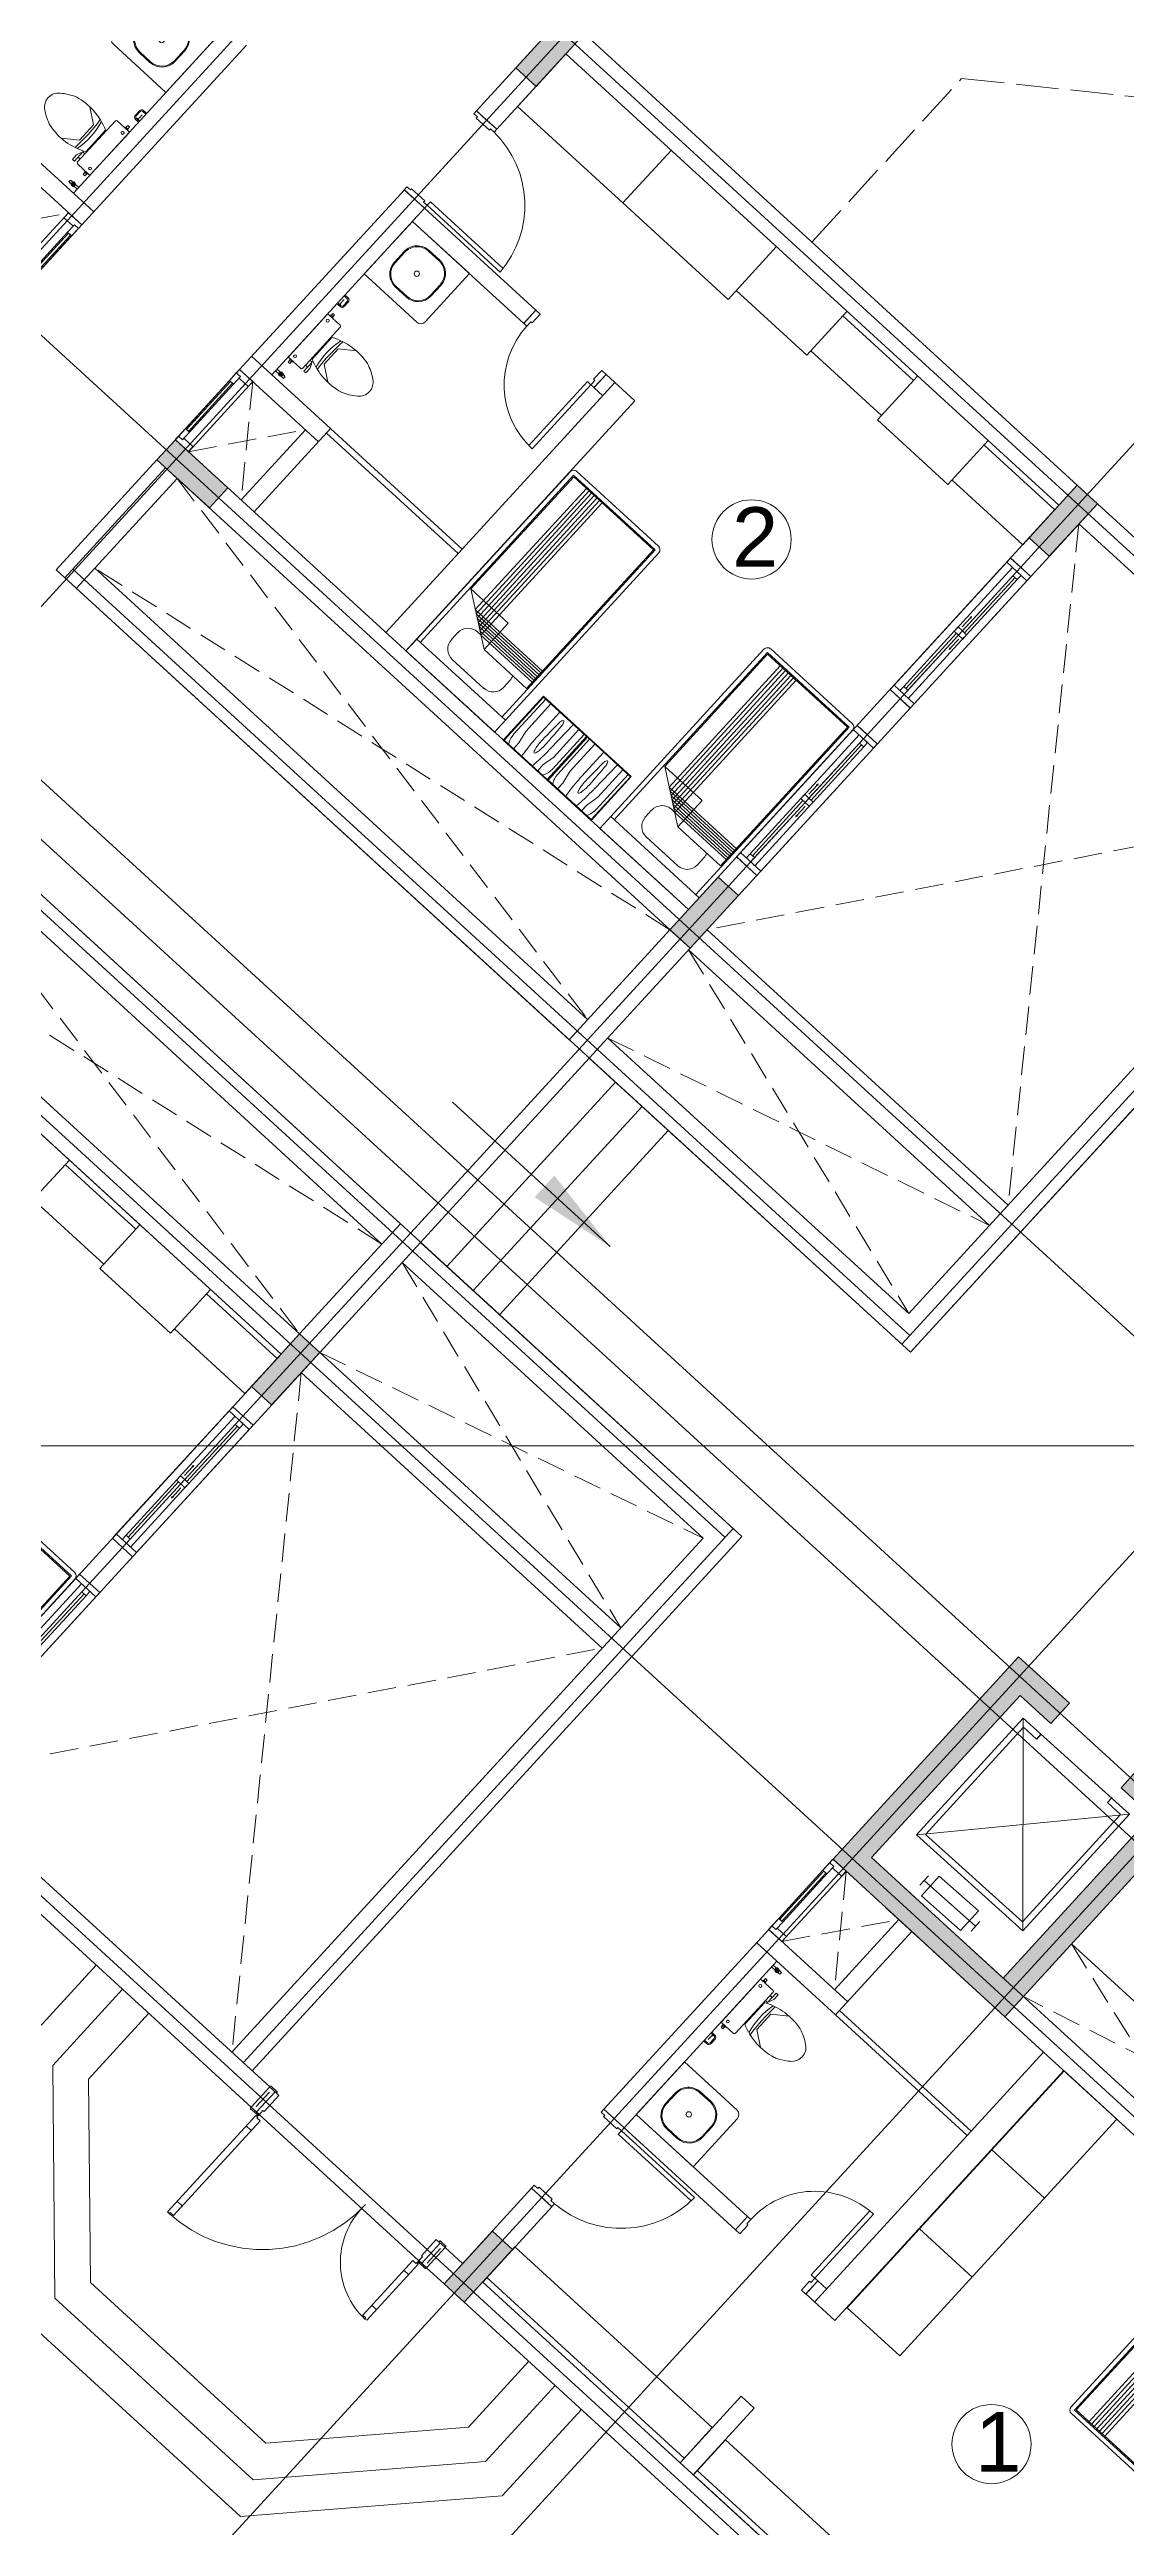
# Model space of a CAD drawing. Header units: metres. Extents: x 750 to 3116, y -341 to 1465.
# Drawn here: x 1599.03 to 1608.08, y -18.22 to 2.61 of the extents above; entities that cross this region are included whole.
import ezdxf
from ezdxf.enums import TextEntityAlignment as Align

# ---------------------------------------------------------------- set-up
doc = ezdxf.new("R2010")
doc.units = ezdxf.units.M
doc.linetypes.add('ACAD_ISO02W100', pattern=[15, 12, -3])
doc.linetypes.add('HIDDEN', pattern=[0.375, 0.25, -0.125])
for name, color, linetype, lineweight in [('A-Door', 254, 'Continuous', 5), ('Bathroom Door', 252, 'Continuous', 5), ('Bathroom fur', 252, 'Continuous', 5), ('Centre Line', 7, 'Continuous', 13), ('Column', 50, 'Continuous', 20), ('Cutout', 153, 'Continuous', 5), ('Door', 253, 'Continuous', 5), ('Furniture', 44, 'Continuous', 5), ('grid', 252, 'Continuous', 5), ('GUIDE LINE', 7, 'Continuous', 5), ('Hatch', 251, 'Continuous', 5), ('Hidden line', 251, 'Continuous', 5), ('Inverted beam', 252, 'Continuous', 5), ('Levels', 252, 'Continuous', 5), ('Railing', 190, 'Continuous', 5), ('Wall ext', 20, 'Continuous', 18), ('WINDOW', 33, 'Continuous', 5)]:
    doc.layers.add(name, color=color, linetype=linetype, lineweight=lineweight)
doc.layers.add('Text', color=7, linetype='Continuous')
doc.styles.get("Standard").update_dxf_attribs({"font": 'arial.ttf'})
doc.styles.add('TEXT-DET', font='simplex.shx', dxfattribs={"width": 0.7})
doc.dimstyles.new('ISO-25', dxfattribs={"dimtxt": 2, "dimasz": 2, "dimexe": 1.25, "dimexo": 0.625, "dimgap": 1.5, "dimtad": 1, "dimtxsty": 'Standard', "dimblk": 'DOT', "dimcen": 1.5, "dimadec": 0, "dimazin": 0, "dimtfac": 1, "dimtmove": 0, "dimatfit": 3, "dimfxl": 0, "dimarcsym": 0})

# ---------------------------------------------------------------- blocks, each defined once
blk = doc.blocks.new('Door 900')
at = {"layer": 'A-Door'}
for points in [[(29934124, 12198491), (29934164, 12198491), (29934164, 12198476), (29934239, 12198476), (29934314, 12198476), (29934314, 12198491), (29934354, 12198491), (29934354, 12198524), (29934239, 12198524), (29934124, 12198524)], [(29934164, 12197672), (29934314, 12197672), (29934314, 12197658), (29934354, 12197658), (29934354, 12197624), (29934239, 12197624), (29934124, 12197624), (29934124, 12197658), (29934164, 12197658)]]:
    blk.add_lwpolyline(points, close=True, dxfattribs=at)
blk.add_lwpolyline([(29935187, 12197658), (29934354, 12197658), (29934354, 12197698), (29935185, 12197698)], dxfattribs=at)
blk.add_arc((29934327, 12197631), 860, 1.7769, 88.2024, dxfattribs=at)
blk = doc.blocks.new('Water Closet')
at = {"layer": 'Bathroom fur', "linetype": 'Continuous', "lineweight": -3}
for p, q in [((1886.331, 447.871), (1886.35, 447.871)), ((1886.331, 447.851), (1886.35, 447.851)), ((1886.364, 447.861), (1886.346, 447.861)), ((1886.364, 447.861), (1886.349, 447.87)), ((1886.364, 447.861), (1886.349, 447.853)), ((1886.364, 447.861), (1886.355, 447.877)), ((1886.364, 447.861), (1886.355, 447.846)), ((1886.364, 447.861), (1886.364, 447.879)), ((1886.364, 447.861), (1886.364, 447.879)), ((1886.364, 447.861), (1886.364, 447.879)), ((1886.364, 447.861), (1886.364, 447.879)), ((1886.364, 447.861), (1886.364, 447.879)), ((1886.364, 447.861), (1886.364, 447.879)), ((1886.364, 447.861), (1886.364, 447.879)), ((1886.364, 447.861), (1886.364, 447.879)), ((1886.364, 447.861), (1886.364, 447.879)), ((1886.364, 447.861), (1886.364, 447.879)), ((1886.364, 447.861), (1886.364, 447.879)), ((1886.364, 447.861), (1886.364, 447.879)), ((1886.364, 447.861), (1886.373, 447.877)), ((1886.364, 447.861), (1886.379, 447.87)), ((1886.364, 447.861), (1886.381, 447.861)), ((1886.364, 447.861), (1886.379, 447.853)), ((1886.364, 447.861), (1886.373, 447.846)), ((1886.364, 447.861), (1886.364, 447.844)), ((1886.378, 447.871), (1886.416, 447.871)), ((1886.378, 447.851), (1886.416, 447.851)), ((1886.416, 447.851), (1886.416, 447.871))]:
    blk.add_line(p, q, dxfattribs=at)
at = {"layer": 'Bathroom fur', "linetype": 'ByBlock'}
for p, q in [((1886.152, 447.554), (1886.027, 447.644)), ((1886.217, 447.662), (1886.217, 447.713)), ((1886.239, 447.713), (1886.217, 447.713)), ((1886.217, 447.662), (1886.232, 447.625)), ((1886.232, 447.625), (1886.239, 447.625)), ((1886.239, 447.608), (1886.239, 447.713)), ((1886.239, 447.666), (1886.264, 447.666)), ((1886.264, 447.23), (1886.264, 447.703)), ((1886.407, 447.713), (1886.274, 447.713)), ((1886.39, 447.724), (1886.365, 447.724)), ((1886.365, 447.724), (1886.365, 447.715)), ((1886.39, 447.715), (1886.365, 447.715)), ((1886.387, 447.744), (1886.368, 447.744)), ((1886.368, 447.744), (1886.368, 447.724)), ((1886.387, 447.744), (1886.387, 447.724)), ((1886.39, 447.724), (1886.39, 447.715)), ((1886.416, 447.23), (1886.416, 447.703)), ((1886.152, 447.379), (1886.152, 447.554)), ((1886.239, 447.608), (1886.264, 447.608)), ((1886.256, 447.343), (1886.256, 447.59)), ((1886.152, 447.379), (1886.027, 447.288)), ((1886.407, 447.22), (1886.274, 447.22)), ((1886.365, 447.208), (1886.365, 447.218)), ((1886.39, 447.218), (1886.365, 447.218)), ((1886.39, 447.208), (1886.365, 447.208)), ((1886.368, 447.189), (1886.368, 447.208)), ((1886.387, 447.189), (1886.387, 447.208)), ((1886.39, 447.208), (1886.39, 447.218)), ((1886.387, 447.189), (1886.368, 447.189))]:
    blk.add_line(p, q, dxfattribs=at)
at = {"layer": 'Bathroom fur'}
for p, q in [((1886.356, 447.031), (1886.356, 447.081)), ((1886.366, 447.031), (1886.366, 447.081)), ((1886.416, 447.106), (1886.381, 447.106)), ((1886.416, 447.096), (1886.381, 447.096)), ((1886.416, 447.016), (1886.381, 447.016)), ((1886.416, 447.006), (1886.381, 447.006))]:
    blk.add_line(p, q, dxfattribs=at)
at = {"layer": 'Bathroom fur', "linetype": 'Continuous', "lineweight": -3}
blk.add_circle((1886.364, 447.861), 0.0175, dxfattribs=at)
at = {"layer": 'Bathroom fur', "linetype": 'ByBlock'}
for centre in [(1886.378, 447.669), (1886.378, 447.264)]:
    blk.add_circle(centre, 0.0123, dxfattribs=at)
at = {"layer": 'Bathroom fur', "linetype": 'Continuous', "lineweight": -3}
blk.add_arc((1886.331, 447.861), 0.01, 90.002, 270, dxfattribs=at)
at = {"layer": 'Bathroom fur', "linetype": 'ByBlock'}
for centre, radius, start, end in [((1886.035, 447.208), 0.446, 109.2942, 127.2549), ((1886.017, 447.095), 0.55, 64.2321, 103.6755), ((1884.672, 447.479), 1.501, 353.4552, 5.5271), ((1885.552, 447.472), 0.65, 345.9276, 13.0204), ((1886.274, 447.703), 0.00987, 90, 180), ((1886.407, 447.703), 0.00987, 0, 90), ((1885.835, 447.467), 0.119, 126.3794, 233.6206), ((1886.041, 447.728), 0.451, 232.2382, 250.1051), ((1886.017, 447.838), 0.55, 256.3245, 295.7679), ((1886.274, 447.23), 0.00987, 180, 270), ((1886.407, 447.23), 0.00987, 270, 0)]:
    blk.add_arc(centre, radius, start, end, dxfattribs=at)
at = {"layer": 'Bathroom fur'}
for centre, radius, start, end in [((1886.381, 447.081), 0.025, 90, 180), ((1886.381, 447.031), 0.025, 180, 270), ((1886.381, 447.081), 0.015, 90, 180), ((1886.381, 447.031), 0.015, 180, 270)]:
    blk.add_arc(centre, radius, start, end, dxfattribs=at)
at = {"layer": 'Bathroom fur', "style": 'TEXT-DET', "width": 0.6}
blk.add_text('1', height=0.06, dxfattribs=at).set_placement((1886.394, 447.07), align=Align.MIDDLE)
blk = doc.blocks.new('Bed')
at = {"layer": 'Furniture', "linetype": 'Continuous'}
for p, q in [((1878.327, 465.952), (1879.337, 465.952)), ((1878.327, 465.817), (1878.327, 465.952)), ((1879.337, 465.952), (1879.337, 465.817)), ((1879.337, 465.817), (1878.327, 465.817)), ((1878.327, 463.909), (1878.327, 465.817)), ((1878.367, 463.909), (1878.367, 465.817)), ((1878.642, 465.742), (1879.002, 465.742)), ((1879.297, 465.817), (1879.297, 463.909)), ((1879.337, 465.817), (1879.337, 463.909)), ((1878.525, 465.544), (1878.525, 465.624)), ((1879.12, 465.624), (1879.12, 465.544)), ((1878.377, 465.499), (1878.862, 465.499)), ((1878.377, 463.919), (1878.377, 465.499)), ((1878.962, 465.429), (1878.377, 465.429)), ((1878.992, 465.407), (1878.377, 465.407)), ((1879.022, 465.386), (1878.377, 465.386)), ((1879.052, 465.365), (1878.377, 465.365)), ((1879.082, 465.344), (1878.377, 465.344)), ((1879.112, 465.323), (1878.377, 465.323)), ((1878.862, 465.499), (1879.287, 465.199)), ((1878.862, 465.199), (1878.862, 465.499)), ((1878.962, 463.919), (1878.962, 465.429)), ((1879.002, 465.427), (1878.965, 465.427)), ((1878.992, 463.919), (1878.992, 465.407)), ((1879.022, 463.919), (1879.022, 465.386)), ((1879.052, 463.919), (1879.052, 465.365)), ((1879.082, 463.919), (1879.082, 465.344)), ((1879.112, 463.919), (1879.112, 465.323)), ((1879.142, 465.302), (1878.377, 465.302)), ((1879.287, 465.199), (1878.862, 465.199)), ((1879.142, 463.919), (1879.142, 465.302)), ((1879.287, 465.199), (1879.287, 463.919)), ((1879.297, 463.909), (1878.367, 463.909)), ((1879.297, 463.869), (1878.367, 463.869)), ((1879.287, 463.919), (1878.377, 463.919))]:
    blk.add_line(p, q, dxfattribs=at)
for centre, radius, start, end in [((1878.642, 465.624), 0.117, 90, 180), ((1879.002, 465.624), 0.117, 360, 90), ((1878.642, 465.544), 0.117, 180.0006, 202.5189), ((1879.002, 465.544), 0.117, 270, 0), ((1878.367, 463.909), 0.04, 180, 270), ((1879.297, 463.909), 0.04, 270, 0)]:
    blk.add_arc(centre, radius, start, end, dxfattribs=at)
blk = doc.blocks.new('Nightstand')
at = {"layer": 'Furniture'}
for p, q in [((1879.838, 464.54), (1879.838, 464.04)), ((1880.338, 464.54), (1879.838, 464.54)), ((1879.843, 464.535), (1879.843, 464.045)), ((1880.333, 464.535), (1879.843, 464.535)), ((1879.951, 464.469), (1879.951, 464.535)), ((1880.226, 464.469), (1880.226, 464.535)), ((1880.333, 464.045), (1880.333, 464.535)), ((1880.338, 464.04), (1880.338, 464.54)), ((1879.869, 464.442), (1879.871, 464.467)), ((1879.869, 464.045), (1879.869, 464.442)), ((1879.929, 464.358), (1879.951, 464.469)), ((1879.929, 464.045), (1879.929, 464.358)), ((1879.997, 464.32), (1879.991, 464.045)), ((1880.074, 464.444), (1880.068, 464.44)), ((1880.08, 464.44), (1880.074, 464.444)), ((1880.147, 464.32), (1880.147, 464.045)), ((1880.248, 464.358), (1880.226, 464.469)), ((1880.248, 464.045), (1880.248, 464.358)), ((1880.308, 464.442), (1880.305, 464.467)), ((1880.308, 464.045), (1880.308, 464.442)), ((1880.068, 464.081), (1880.074, 464.077)), ((1880.074, 464.077), (1880.08, 464.081)), ((1879.838, 464.04), (1880.338, 464.04)), ((1879.843, 464.045), (1880.333, 464.045))]:
    blk.add_line(p, q, dxfattribs=at)
for centre, radius, start, end in [((1880.021, 464.452), 0.15, 146.5657, 174.2856), ((1880.825, 464.399), 0.823, 170.5074, 174.0179), ((1879.315, 464.399), 0.828, 5.9821, 9.4446), ((1880.156, 464.452), 0.15, 5.7144, 33.4343), ((1881.576, 464.32), 1.578, 174.0179, 180), ((1880.715, 464.32), 0.664, 175.5997, 180), ((1880.715, 464.32), 0.664, 180, 184.4003), ((1880.395, 464.345), 0.343, 169.4757, 175.5997), ((1880.197, 464.382), 0.142, 155.8434, 169.4757), ((1879.951, 464.382), 0.142, 10.5243, 24.1566), ((1879.753, 464.345), 0.343, 4.4003, 10.5243), ((1879.433, 464.32), 0.664, 0, 4.4003), ((1879.433, 464.32), 0.664, 355.5997, 0), ((1878.564, 464.32), 1.583, 0, 5.9821), ((1886.298, 464.381), 6.246, 181.0259, 182.4606), ((1880.197, 464.139), 0.142, 190.5243, 204.1566), ((1879.951, 464.139), 0.142, 335.8434, 349.4757), ((1873.85, 464.381), 6.246, 357.5394, 358.9741)]:
    blk.add_arc(centre, radius, start, end, dxfattribs=at)
blk = doc.blocks.new('Door1')
at = {"layer": 'Bathroom Door'}
for p, q in [((1900.586, 444.886), (1899.856, 444.886)), ((1900.586, 444.846), (1899.857, 444.846))]:
    blk.add_line(p, q, dxfattribs=at)
for points in [[(1900.736, 444.921), (1900.586, 444.921), (1900.586, 444.886), (1900.636, 444.886), (1900.636, 444.871), (1900.736, 444.871), (1900.736, 444.921)], [(1900.586, 444.886), (1900.586, 444.846)], [(1900.736, 444.121), (1900.586, 444.121), (1900.586, 444.156), (1900.636, 444.156), (1900.636, 444.171), (1900.736, 444.171), (1900.736, 444.121)]]:
    blk.add_lwpolyline(points, dxfattribs=at)
blk.add_arc((1900.586, 444.886), 0.73, 180, 270, dxfattribs=at)
blk = doc.blocks.new('Wash bashin')
at = {"layer": 'Bathroom fur', "ltscale": 0.35}
for p, q in [((1884.067, 437.333), (1884.067, 437.883)), ((1884.117, 437.933), (1884.717, 437.933)), ((1884.717, 437.333), (1884.717, 437.933)), ((1884.067, 437.333), (1884.717, 437.333))]:
    blk.add_line(p, q, dxfattribs=at)
at = {"layer": 'Bathroom fur'}
for p, q in [((1884.327, 437.838), (1884.447, 437.838)), ((1884.327, 437.83), (1884.447, 437.83)), ((1884.177, 437.568), (1884.177, 437.688)), ((1884.185, 437.568), (1884.185, 437.688)), ((1884.589, 437.688), (1884.589, 437.568)), ((1884.597, 437.688), (1884.597, 437.568)), ((1884.447, 437.426), (1884.327, 437.426)), ((1884.447, 437.418), (1884.327, 437.418))]:
    blk.add_line(p, q, dxfattribs=at)
blk.add_circle((1884.392, 437.633), 0.0225, dxfattribs=at)
at = {"layer": 'Bathroom fur', "ltscale": 0.35}
blk.add_arc((1884.117, 437.883), 0.05, 90, 180, dxfattribs=at)
at = {"layer": 'Bathroom fur'}
for centre, radius, start, end in [((1884.327, 437.688), 0.15, 90, 180), ((1884.327, 437.688), 0.142, 90, 180), ((1884.447, 437.688), 0.15, 0, 90), ((1884.447, 437.688), 0.142, 0, 90), ((1884.327, 437.568), 0.15, 180, 270), ((1884.327, 437.568), 0.142, 180, 270), ((1884.447, 437.568), 0.15, 270, 0), ((1884.447, 437.568), 0.142, 270, 0)]:
    blk.add_arc(centre, radius, start, end, dxfattribs=at)
blk = doc.blocks.new('_Dot')
at = {"color": 0, "linetype": 'ByBlock', "lineweight": -2}
blk.add_line((-0.5, 0), (-1, 0), dxfattribs=at)
at = {"color": 0, "linetype": 'ByBlock', "const_width": 0.5}
blk.add_lwpolyline([(-0.25, 0, 1), (0.25, 0, 1)], format="xyb", close=True, dxfattribs=at)
blk = doc.blocks.new('700mm Door')
at = {"layer": 'Door'}
for points in [[(11493508.327, 4446107.926), (11493508.287, 4446107.926), (11493508.287, 4446107.776), (11493508.344, 4446107.776), (11493508.344, 4446107.868), (11493508.344, 4446107.88), (11493508.327, 4446107.88)], [(11493508.327, 4446107.88), (11493508.413, 4446107.88), (11493508.413, 4446107.926), (11493508.327, 4446107.926)], [(11493508.413, 4446107.891), (11493508.961, 4446107.891), (11493508.961, 4446107.914), (11493508.413, 4446107.914)], [(11493509.047, 4446107.88), (11493508.961, 4446107.88), (11493508.961, 4446107.926), (11493509.047, 4446107.926)], [(11493509.047, 4446107.926), (11493509.047, 4446107.88), (11493509.03, 4446107.88), (11493509.03, 4446107.868), (11493509.03, 4446107.776), (11493509.087, 4446107.776), (11493509.087, 4446107.926)]]:
    blk.add_lwpolyline(points, close=True, dxfattribs=at)
at = {"layer": 'Door', "color": 1}
blk.add_lwpolyline([(11493508.413, 4446107.88), (11493508.961, 4446107.88), (11493508.961, 4446107.926), (11493508.413, 4446107.926)], close=True, dxfattribs=at)
blk = doc.blocks.new('main door 2000')
at = {"layer": 'Door'}
for p, q in [((11493530.698, 4446004.326), (11493530.694, 4446004.307)), ((11493530.694, 4446004.307), (11493530.707, 4446004.307)), ((11493531.337, 4446004.326), (11493530.698, 4446004.326)), ((11493530.707, 4446004.307), (11493530.707, 4446004.271)), ((11493530.818, 4446004.271), (11493530.818, 4446004.326)), ((11493531.218, 4446004.271), (11493531.218, 4446004.326)), ((11493531.328, 4446004.271), (11493531.328, 4446004.307)), ((11493531.328, 4446004.307), (11493531.341, 4446004.307)), ((11493531.341, 4446004.307), (11493531.337, 4446004.326)), ((11493531.363, 4446004.317), (11493531.342, 4446004.317)), ((11493531.352, 4446004.307), (11493531.352, 4446004.328)), ((11493531.593, 4446004.342), (11493531.363, 4446004.342)), ((11493531.363, 4446004.342), (11493531.363, 4446004.31)), ((11493531.408, 4446004.31), (11493531.363, 4446004.31)), ((11493531.395, 4446004.375), (11493531.56, 4446004.375)), ((11493531.408, 4446004.31), (11493531.408, 4446004.297)), ((11493531.408, 4446004.297), (11493531.593, 4446004.297)), ((11493531.593, 4446004.342), (11493531.593, 4446004.297)), ((11493530.707, 4446004.271), (11493531.328, 4446004.271)), ((11493530.239, 4446002.475), (11493530.236, 4446002.494)), ((11493530.236, 4446002.494), (11493530.249, 4446002.494)), ((11493531.337, 4446002.475), (11493530.239, 4446002.475)), ((11493530.249, 4446002.494), (11493530.249, 4446002.531)), ((11493530.249, 4446002.531), (11493531.328, 4446002.531)), ((11493530.359, 4446002.531), (11493530.359, 4446002.475)), ((11493531.218, 4446002.531), (11493531.218, 4446002.475)), ((11493531.328, 4446002.531), (11493531.328, 4446002.494)), ((11493531.328, 4446002.494), (11493531.341, 4446002.494)), ((11493531.341, 4446002.494), (11493531.337, 4446002.475)), ((11493531.363, 4446002.484), (11493531.342, 4446002.484)), ((11493531.352, 4446002.494), (11493531.352, 4446002.473)), ((11493531.408, 4446002.491), (11493531.363, 4446002.491)), ((11493531.363, 4446002.459), (11493531.363, 4446002.491)), ((11493531.593, 4446002.459), (11493531.363, 4446002.459)), ((11493531.395, 4446002.427), (11493531.56, 4446002.427)), ((11493531.408, 4446002.491), (11493531.408, 4446002.504)), ((11493531.408, 4446002.504), (11493531.593, 4446002.504)), ((11493531.593, 4446002.459), (11493531.593, 4446002.504))]:
    blk.add_line(p, q, dxfattribs=at)
for points in [[(11493531.356, 4446004.397), (11493531.363, 4446004.397), (11493531.363, 4446004.326), (11493531.356, 4446004.326, -0.414214), (11493531.35, 4446004.332), (11493531.35, 4446004.391, -0.414214)], [(11493531.599, 4446004.397), (11493531.593, 4446004.397), (11493531.593, 4446004.326), (11493531.599, 4446004.326, 0.414214), (11493531.606, 4446004.332), (11493531.606, 4446004.391, 0.414214)], [(11493531.356, 4446002.397), (11493531.363, 4446002.397), (11493531.363, 4446002.475), (11493531.356, 4446002.475, 0.414214), (11493531.35, 4446002.469), (11493531.35, 4446002.404, 0.414214)], [(11493531.599, 4446002.397), (11493531.593, 4446002.397), (11493531.593, 4446002.475), (11493531.599, 4446002.475, -0.414214), (11493531.606, 4446002.469), (11493531.606, 4446002.404, -0.414214)]]:
    blk.add_lwpolyline(points, format="xyb", close=True, dxfattribs=at)
for centre, radius in [((11493531.352, 4446004.317), 0.00779), ((11493531.352, 4446004.317), 0.00519), ((11493531.352, 4446002.484), 0.00779), ((11493531.352, 4446002.484), 0.00519)]:
    blk.add_circle(centre, radius, dxfattribs=at)
at = {"layer": 'Door', "linetype": 'HIDDEN', "ltscale": 10}
for centre, radius, start, end in [((11493531.352, 4446004.317), 0.658, 180.9048, 271.8297), ((11493531.411, 4446002.485), 1.175, 90.1312, 179.5493)]:
    blk.add_arc(centre, radius, start, end, dxfattribs=at)
blk = doc.blocks.new('lift1')
at = {"layer": 'Hatch', "transparency": 33554687}
h = blk.add_hatch(color=256, dxfattribs=at)
h.dxf.hatch_style = 1
h.paths.add_polyline_path([(29921053, 12204431), (29920354, 12203626), (29920180, 12203777), (29920729, 12204408), (29919333, 12205622), (29919104, 12205358), (29918930, 12205509), (29919310, 12205946)])
h.paths.add_polyline_path([(29920180, 12203777), (29920354, 12203626), (29919768, 12202951), (29918024, 12204467), (29918405, 12204905), (29918579, 12204754), (29918349, 12204489), (29919745, 12203276)])
for p, q in [((29919194, 12205280), (29919238, 12205241)), ((29918669, 12204676), (29918707, 12204643))]:
    blk.add_line(p, q)
at = {"lineweight": 5}
for p, q in [((29919536, 12203651), (29919330, 12205430)), ((29920333, 12204556), (29918533, 12204526)), ((29920353, 12204131), (29920272, 12204201)), ((29920311, 12204167), (29919926, 12203735)), ((29919968, 12203699), (29919886, 12203770))]:
    blk.add_line(p, q, dxfattribs=at)
for points in [[(29920333, 12204556), (29919330, 12205430), (29918533, 12204526), (29919536, 12203651)], [(29920182, 12204188), (29919887, 12203861), (29920056, 12203714), (29920350, 12204041)]]:
    blk.add_lwpolyline(points, close=True, dxfattribs=at)
blk.add_lwpolyline([(29918707, 12204643), (29918610, 12204531), (29919531, 12203728), (29920256, 12204550), (29919335, 12205353), (29919238, 12205241)], dxfattribs=at)
at = {"layer": 'Column'}
blk.add_lwpolyline([(29918930, 12205509), (29919310, 12205946), (29921053, 12204431), (29919768, 12202951), (29918024, 12204467), (29918405, 12204905), (29918579, 12204754), (29918349, 12204489), (29919745, 12203276), (29920729, 12204408), (29919333, 12205622), (29919104, 12205358), (29918930, 12205509)], dxfattribs=at)
blk = doc.blocks.new('WINODO1')
at = {"layer": 'WINDOW', "linetype": 'Continuous'}
for p, q in [((2471212540, 936769700), (2471212491, 936769700)), ((2471212491, 936769700), (2471212491, 936769470)), ((2471212540, 936769700), (2471212540, 936769470)), ((2471213991, 936769700), (2471213943, 936769700)), ((2471213943, 936769700), (2471213943, 936769470)), ((2471213991, 936769700), (2471213991, 936769470)), ((2471212540, 936769470), (2471212491, 936769470)), ((2471213991, 936769470), (2471213943, 936769470))]:
    blk.add_line(p, q, dxfattribs=at)
at = {"layer": 'WINDOW'}
for p, q in [((2471212540, 936769700), (2471213943, 936769700)), ((2471213241, 936769537), (2471212540, 936769537)), ((2471212540, 936769470), (2471213943, 936769470)), ((2471212588, 936769633), (2471213217, 936769633)), ((2471212588, 936769585), (2471213217, 936769585)), ((2471213193, 936769561), (2471213089, 936769561)), ((2471213241, 936769633), (2471213943, 936769633)), ((2471213266, 936769585), (2471213895, 936769585)), ((2471213266, 936769537), (2471213895, 936769537)), ((2471213290, 936769609), (2471213394, 936769609))]:
    blk.add_line(p, q, dxfattribs=at)
at = {"layer": 'WINDOW', "color": 4}
blk.add_line((2471212588, 936769609), (2471213217, 936769609), dxfattribs=at)
at = {"layer": 'WINDOW', "color": 4, "true_color": 0x1fffff}
blk.add_line((2471213266, 936769561), (2471213895, 936769561), dxfattribs=at)
at = {"layer": 'WINDOW'}
for points in [[(2471212540, 936769585), (2471212588, 936769585), (2471212588, 936769633), (2471212540, 936769633)], [(2471213076, 936769561), (2471213089, 936769568), (2471213089, 936769554)], [(2471213217, 936769585), (2471213266, 936769585), (2471213266, 936769633), (2471213217, 936769633)], [(2471213217, 936769537), (2471213266, 936769537), (2471213266, 936769585), (2471213217, 936769585)], [(2471213406, 936769609), (2471213394, 936769616), (2471213394, 936769602)], [(2471213895, 936769537), (2471213943, 936769537), (2471213943, 936769585), (2471213895, 936769585)]]:
    blk.add_lwpolyline(points, close=True, dxfattribs=at)

msp = doc.modelspace()

# ---------------------------------------------------------------- hatches: boundary and pattern name
at = {"layer": 'Hatch', "transparency": 33554687}
h = msp.add_hatch(color=256, dxfattribs=at)
h.dxf.hatch_style = 1
h.paths.add_polyline_path([(1646.175, -22.696), (1646.005, -22.541), (1645.846, -22.714), (1645.755, -22.813), (1645.6, -22.983), (1645.769, -23.138)])
h.paths.add_polyline_path([(1649.318, -19.264), (1649.149, -19.108), (1648.743, -19.551), (1648.913, -19.706)])
h.paths.add_polyline_path([(1652.587, -15.695), (1652.417, -15.54), (1652.384, -15.577), (1652.292, -15.676), (1652.012, -15.982), (1652.182, -16.138)])
h.paths.add_polyline_path([(1655.856, -12.127), (1655.686, -11.971), (1655.281, -12.414), (1655.45, -12.569)])
h.paths.add_polyline_path([(1659.124, -8.558), (1658.955, -8.403), (1658.549, -8.845), (1658.719, -9.001)])
h.paths.add_polyline_path([(1661.826, -4.721), (1661.67, -4.89), (1662.113, -5.296), (1662.268, -5.126)])
h.paths.add_polyline_path([(1657.785, -1.019), (1657.629, -1.189), (1658.072, -1.594), (1658.227, -1.425)])
h.paths.add_polyline_path([(1654.516, -4.588), (1654.361, -4.757), (1654.471, -4.859), (1654.803, -5.163), (1654.958, -4.993)])
h.paths.add_polyline_path([(1652.746, -2.967), (1652.591, -3.136), (1653.033, -3.542), (1653.189, -3.372)])
h.paths.add_polyline_path([(1651.542, -8.175), (1651.372, -8.02), (1650.967, -8.462), (1651.137, -8.618)])
h.paths.add_polyline_path([(1650.045, -6.804), (1649.875, -6.649), (1649.47, -7.091), (1649.64, -7.247)])
h.paths.add_polyline_path([(1647.979, -11.725), (1647.823, -11.895), (1647.934, -11.996), (1648.266, -12.3), (1648.421, -12.13)])
h.paths.add_polyline_path([(1646.541, -10.408), (1646.209, -10.104), (1646.053, -10.273), (1646.496, -10.679), (1646.651, -10.509)])
h.paths.add_polyline_path([(1645.004, -15.312), (1644.835, -15.157), (1644.43, -15.599), (1644.599, -15.755)])
h.paths.add_polyline_path([(1643.632, -13.805), (1643.463, -13.649), (1643.058, -14.092), (1643.227, -14.247)])
h.paths.add_polyline_path([(1641.441, -18.862), (1641.286, -19.032), (1641.728, -19.437), (1641.884, -19.267)])
h.paths.add_polyline_path([(1640.114, -17.646), (1639.944, -17.491), (1639.539, -17.933), (1639.709, -18.089)])
h.paths.add_polyline_path([(1636.735, -21.113), (1636.403, -20.809), (1636.247, -20.979), (1636.69, -21.384), (1636.845, -21.215)])
h.paths.add_polyline_path([(1631.152, -15.498), (1630.982, -15.342), (1630.577, -15.785), (1630.746, -15.94)])
h.paths.add_polyline_path([(1634.17, -12.202), (1634.001, -12.047), (1633.595, -12.489), (1633.765, -12.645)])
h.paths.add_polyline_path([(1637.689, -8.361), (1637.519, -8.205), (1637.114, -8.648), (1637.284, -8.803)])
h.paths.add_polyline_path([(1640.833, -4.929), (1640.663, -4.773), (1640.258, -5.216), (1640.427, -5.371), (1640.461, -5.334), (1640.552, -5.235)])
h.paths.add_polyline_path([(1644.101, -1.36), (1643.932, -1.205), (1643.527, -1.647), (1643.696, -1.803)])
h.paths.add_polyline_path([(1646.999, 1.803), (1647.09, 1.902), (1647.245, 2.072), (1647.076, 2.227), (1646.67, 1.785), (1646.84, 1.63)])
h.paths.add_polyline_path([(1636.008, -0.76), (1635.839, -0.605), (1635.433, -1.047), (1635.603, -1.203)])
h.paths.add_polyline_path([(1631.525, 3.346), (1631.369, 3.177), (1631.48, 3.075), (1631.812, 2.772), (1631.967, 2.941)])
h.paths.add_polyline_path([(1628.676, -0.105), (1628.506, 0.051), (1628.101, -0.392), (1628.27, -0.547)])
h.paths.add_polyline_path([(1632.989, -4.056), (1632.82, -3.901), (1632.415, -4.343), (1632.584, -4.498)])
h.paths.add_polyline_path([(1629.471, -7.897), (1629.301, -7.742), (1628.896, -8.184), (1629.066, -8.34)])
h.paths.add_polyline_path([(1624.987, -3.791), (1624.832, -3.96), (1625.274, -4.366), (1625.43, -4.196)])
h.paths.add_polyline_path([(1626.327, -11.329), (1626.157, -11.174), (1626.124, -11.211), (1626.032, -11.311), (1625.752, -11.617), (1625.922, -11.772)])
h.paths.add_polyline_path([(1621.719, -7.359), (1621.563, -7.529), (1621.674, -7.63), (1622.006, -7.934), (1622.161, -7.764)])
h.paths.add_polyline_path([(1619.949, -5.738), (1619.794, -5.908), (1620.236, -6.313), (1620.391, -6.143), (1620.281, -6.042)])
h.paths.add_polyline_path([(1623.218, -2.17), (1623.062, -2.339), (1623.505, -2.744), (1623.66, -2.575)])
h.paths.add_polyline_path([(1626.486, 1.399), (1626.331, 1.229), (1626.773, 0.824), (1626.929, 0.994)])
h.paths.add_polyline_path([(1622.117, 5.401), (1621.962, 5.231), (1622.404, 4.826), (1622.56, 4.996)])
h.paths.add_polyline_path([(1619.143, 1.814), (1618.973, 1.969), (1618.568, 1.526), (1618.738, 1.371)])
h.paths.add_polyline_path([(1615.874, -1.755), (1615.705, -1.6), (1615.299, -2.042), (1615.469, -2.197)])
h.paths.add_polyline_path([(1612.731, -5.187), (1612.561, -5.032), (1612.156, -5.474), (1612.325, -5.63)])
h.paths.add_polyline_path([(1617.373, -9.439), (1617.203, -9.284), (1616.798, -9.726), (1616.967, -9.882)])
h.paths.add_polyline_path([(1618.745, -10.947), (1618.575, -10.791), (1618.17, -11.234), (1618.339, -11.389)])
h.paths.add_polyline_path([(1623.058, -14.898), (1622.889, -14.743), (1622.483, -15.185), (1622.653, -15.34)])
h.paths.add_polyline_path([(1619.915, -18.33), (1619.745, -18.175), (1619.34, -18.617), (1619.509, -18.773)])
h.paths.add_polyline_path([(1615.181, -14.496), (1615.026, -14.666), (1615.468, -15.071), (1615.624, -14.902)])
h.paths.add_polyline_path([(1613.411, -12.875), (1613.256, -13.045), (1613.699, -13.45), (1613.854, -13.28)])
h.paths.add_polyline_path([(1609.042, -8.873), (1608.887, -9.043), (1609.329, -9.448), (1609.485, -9.278)])
h.paths.add_polyline_path([(1610.143, -16.444), (1609.987, -16.613), (1610.43, -17.019), (1610.585, -16.849)])
h.paths.add_polyline_path([(1607.566, -20.145), (1607.397, -19.989), (1606.992, -20.432), (1607.161, -20.587)])
h.paths.add_polyline_path([(1602.924, -15.893), (1602.755, -15.737), (1602.35, -16.18), (1602.519, -16.335)])
h.paths.add_polyline_path([(1604.823, -4.506), (1604.653, -4.351), (1604.495, -4.524), (1604.403, -4.624), (1604.248, -4.794), (1604.418, -4.949)])
h.paths.add_polyline_path([(1607.842, -1.211), (1607.672, -1.055), (1607.267, -1.498), (1607.436, -1.653)])
h.paths.add_polyline_path([(1603.528, 2.741), (1603.358, 2.896), (1602.953, 2.453), (1603.123, 2.298)])
h.paths.add_polyline_path([(1600.09, -0.673), (1599.934, -0.842), (1600.377, -1.247), (1600.532, -1.078)])
h.paths.add_polyline_path([(1602.031, 4.112), (1601.861, 4.267), (1601.456, 3.825), (1601.626, 3.669)])
h.paths.add_polyline_path([(1596.087, 9.556), (1595.918, 9.711), (1595.513, 9.269), (1595.682, 9.113)])
h.paths.add_polyline_path([(1592.944, 6.124), (1592.774, 6.279), (1592.369, 5.837), (1592.538, 5.681)])
h.paths.add_polyline_path([(1598.32, 0.948), (1598.164, 0.779), (1598.607, 0.374), (1598.762, 0.543)])
h.paths.add_polyline_path([(1595.619, -2.889), (1595.449, -2.734), (1595.044, -3.176), (1595.213, -3.331)])
h.paths.add_polyline_path([(1589.675, 2.555), (1589.505, 2.711), (1589.1, 2.268), (1589.27, 2.113)])
h.paths.add_polyline_path([(1586.406, -1.013), (1586.237, -0.858), (1585.831, -1.3), (1586.001, -1.456)])
h.paths.add_polyline_path([(1592.225, -6.594), (1591.782, -6.189), (1591.627, -6.358), (1592.07, -6.763)])
h.paths.add_polyline_path([(1593.995, -8.215), (1593.552, -7.81), (1593.397, -7.979), (1593.839, -8.385)])
h.paths.add_polyline_path([(1596.821, -4.241), (1596.666, -4.411), (1597.108, -4.816), (1597.263, -4.646)])
h.paths.add_polyline_path([(1601.304, -8.348), (1601.135, -8.193), (1600.729, -8.635), (1600.899, -8.79)])
h.paths.add_polyline_path([(1598.161, -11.78), (1597.991, -11.625), (1597.586, -12.067), (1597.755, -12.222)])
h.paths.add_polyline_path([(1594.892, -15.349), (1594.722, -15.193), (1594.317, -15.636), (1594.487, -15.791)])
h.paths.add_polyline_path([(1590.578, -11.397), (1590.408, -11.242), (1590.003, -11.684), (1590.173, -11.84)])
h.paths.add_polyline_path([(1589.081, -10.026), (1588.912, -9.871), (1588.506, -10.313), (1588.676, -10.468)])
h.paths.add_polyline_path([(1583.138, -4.582), (1582.968, -4.427), (1582.563, -4.869), (1582.732, -5.024)])
h.paths.add_polyline_path([(1579.869, -8.15), (1579.699, -7.995), (1579.294, -8.437), (1579.464, -8.593)])
h.paths.add_polyline_path([(1585.245, -13.326), (1585.09, -13.495), (1585.532, -13.901), (1585.687, -13.731)])
h.paths.add_polyline_path([(1587.015, -14.947), (1586.859, -15.116), (1587.302, -15.522), (1587.457, -15.352)])
h.paths.add_polyline_path([(1582.669, -17.027), (1582.499, -16.871), (1582.094, -17.314), (1582.263, -17.469)])
h.paths.add_polyline_path([(1576.725, -11.582), (1576.556, -11.427), (1576.15, -11.87), (1576.32, -12.025)])
h.paths.add_polyline_path([(1591.748, -18.781), (1591.579, -18.625), (1591.42, -18.799), (1591.329, -18.898), (1591.173, -19.068), (1591.343, -19.223)])
h.paths.add_polyline_path([(1561.743, -16.815), (1561.574, -16.66), (1561.169, -17.103), (1561.339, -17.258)])
h.paths.add_polyline_path([(1566.286, -11.843), (1566.116, -11.688), (1565.712, -12.131), (1565.882, -12.286)])
h.paths.add_polyline_path([(1570.833, -6.867), (1570.663, -6.712), (1570.258, -7.155), (1570.428, -7.31)])
h.paths.add_polyline_path([(1575.254, -2.028), (1574.811, -1.623), (1574.656, -1.793), (1575.099, -2.198)])
h.paths.add_polyline_path([(1579.283, 3.271), (1579.128, 3.101), (1579.571, 2.697), (1579.726, 2.867)])
h.paths.add_polyline_path([(1568.934, 3.997), (1568.764, 4.152), (1568.36, 3.709), (1568.529, 3.554)])
h.paths.add_polyline_path([(1564.388, -0.979), (1564.218, -0.823), (1563.813, -1.266), (1563.983, -1.422)])
h.paths.add_polyline_path([(1559.841, -5.954), (1559.672, -5.799), (1559.267, -6.242), (1559.437, -6.397)])
h.paths.add_polyline_path([(1557.524, -8.49), (1557.211, -8.203), (1557.211, -8.203), (1557.196, -8.19), (1557.081, -8.085), (1556.926, -8.255), (1557.369, -8.66)])
h.paths.add_polyline_path([(1555.295, -10.93), (1555.125, -10.775), (1554.721, -11.218), (1554.89, -11.373)])
h.paths.add_polyline_path([(1552.096, -3.53), (1551.941, -3.7), (1551.941, -3.7), (1552.384, -4.105), (1552.539, -3.935)])
h.paths.add_polyline_path([(1554.583, -1.15), (1554.413, -0.994), (1554.008, -1.437), (1554.178, -1.592)])
h.paths.add_polyline_path([(1559.129, 3.826), (1558.959, 3.981), (1558.555, 3.538), (1558.724, 3.383)])
h.paths.add_polyline_path([(1563.675, 8.802), (1563.506, 8.957), (1563.101, 8.514), (1563.271, 8.359)])
h.paths.add_polyline_path([(1567.853, 13.715), (1567.698, 13.545), (1568.141, 13.141), (1568.296, 13.31)])

# ---------------------------------------------------------------- linework, layer by layer
at = {"layer": 'Bathroom fur', "color": 252, "true_color": 0x939598}
for p, q in [((1601.361, -0.617), (1602.467, -1.63)), ((1601.395, -0.58), (1602.501, -1.593)), ((1605.64, -13.92), (1606.746, -14.933)), ((1605.674, -13.883), (1606.78, -14.896))]:
    msp.add_line(p, q, dxfattribs=at)
at = {"layer": 'Centre Line', "color": 30, "true_color": 0xf26722}
for p, q in [((1627.497, 11.104), (1600.408, -18.47)), ((1625.068, -17.146), (1594.365, 10.977)), ((1628.773, 9.936), (1601.684, -19.638)), ((1621.799, -20.714), (1591.097, 7.409)), ((1603.973, 6.402), (1580.152, -19.604)), ((1619.935, -22.749), (1589.233, 5.374)), ((1605.469, 5.03), (1581.649, -20.975)), ((1618.531, -24.283), (1587.828, 3.84)), ((1609.783, 1.079), (1585.963, -24.926)), ((1615.262, -27.851), (1584.559, 0.272))]:
    msp.add_line(p, q, dxfattribs=at)
at = {"layer": 'Centre Line', "color": 3, "true_color": 0x1fff1f}
msp.add_lwpolyline([(1560.568, 18.766), (1582.572, -1.39), (1588.732, 5.335), (1612.323, -16.274), (1624.767, -2.689), (1647.479, -23.493)], dxfattribs=at)
at = {"layer": 'Column', "color": 252, "true_color": 0x939598}
for points in [[(1602.953, 2.453), (1603.358, 2.896), (1603.528, 2.741), (1603.123, 2.298), (1602.953, 2.453)], [(1600.09, -0.673), (1600.532, -1.078), (1600.377, -1.247), (1599.934, -0.842), (1600.09, -0.673)], [(1607.267, -1.498), (1607.672, -1.055), (1607.842, -1.211), (1607.436, -1.653), (1607.267, -1.498)], [(1604.248, -4.794), (1604.653, -4.351), (1604.823, -4.506), (1604.418, -4.949), (1604.248, -4.794)], [(1600.729, -8.635), (1601.135, -8.193), (1601.304, -8.348), (1600.899, -8.79), (1600.729, -8.635)], [(1602.35, -16.18), (1602.755, -15.737), (1602.924, -15.893), (1602.519, -16.335), (1602.35, -16.18)]]:
    msp.add_lwpolyline(points, dxfattribs=at)
at = {"layer": 'Cutout', "color": 252, "linetype": 'ACAD_ISO02W100', "ltscale": 0.02, "true_color": 0x939598}
for p, q in [((1598.209, 1.05), (1599.192, 1.234)), ((1600.741, -0.184), (1600.643, -1.179)), ((1600.2, -0.774), (1601.183, -0.589)), ((1600.104, -0.998), (1603.556, -5.549)), ((1607.686, -1.38), (1607.09, -7.111)), ((1604.248, -4.794), (1599.412, -1.753)), ((1597.683, -3.641), (1601.135, -8.193)), ((1610.216, -3.698), (1604.56, -4.794)), ((1601.827, -7.437), (1596.991, -4.396)), ((1604.405, -4.963), (1606.256, -8.022)), ((1603.726, -5.705), (1606.935, -7.281)), ((1601.996, -7.592), (1603.834, -10.665)), ((1601.149, -8.517), (1600.566, -14.234)), ((1601.304, -8.348), (1604.526, -9.91)), ((1598.036, -11.916), (1603.679, -10.835)), ((1605.729, -12.713), (1605.631, -13.708)), ((1605.189, -13.303), (1606.171, -13.118)), ((1607.624, -13.323), (1608.799, -15.213)), ((1609.204, -14.77), (1607.219, -13.766))]:
    msp.add_line(p, q, dxfattribs=at)
at = {"layer": 'Furniture', "color": 252, "true_color": 0x939598}
msp.add_line((1606.18, -16.787), (1608.004, -14.796), dxfattribs=at)
for points in [[(1607.517, -1.225), (1603.373, 2.571), (1602.967, 2.129), (1603.852, 1.318), (1604.257, 1.76)], [(1603.852, 1.318), (1604.737, 0.507), (1605.142, 0.95)], [(1604.805, 0.581), (1605.398, 0.037), (1605.736, 0.406)], [(1605.702, 0.369), (1606.296, -0.174)], [(1605.432, 0.074), (1606.026, -0.469)], [(1606.33, -0.138), (1605.992, -0.506), (1606.585, -1.05), (1606.923, -0.681)], [(1606.889, -0.718), (1607.483, -1.262), (1607.517, -1.225)], [(1606.619, -1.013), (1607.213, -1.557), (1607.517, -1.225)], [(1600.979, -8.362), (1596.835, -4.566), (1596.43, -5.009)], [(1598.267, -6.556), (1598.861, -7.1), (1599.199, -6.731)], [(1599.165, -6.768), (1599.758, -7.312), (1599.792, -7.275)], [(1598.895, -7.063), (1599.488, -7.606)], [(1599.792, -7.275), (1599.454, -7.643), (1600.048, -8.187), (1600.386, -7.818)], [(1600.352, -7.855), (1600.946, -8.399), (1600.979, -8.362)], [(1600.082, -8.15), (1600.675, -8.694), (1600.979, -8.362)], [(1607.561, -14.391), (1605.738, -16.382), (1606.18, -16.787)], [(1608.004, -14.796), (1607.561, -14.391)], [(1607.396, -15.46), (1606.953, -15.055)], [(1606.788, -16.124), (1606.346, -15.718)], [(1602.675, -16.166), (1602.945, -15.871), (1604.604, -17.39), (1604.334, -17.685)], [(1604.334, -17.685), (1602.675, -16.166)], [(1602.708, -16.129), (1604.367, -17.648)], [(1604.445, -17.787), (1604.715, -17.492), (1606.68, -19.292)], [(1607.147, -20.262), (1604.445, -17.787), (1604.478, -17.75), (1606.443, -19.55)]]:
    msp.add_lwpolyline(points, dxfattribs=at)
at = {"layer": 'grid', "color": 252}
msp.add_lwpolyline([(1493.528, -9.133), (1743.528, -9.133)], dxfattribs=at)
at = {"layer": 'GUIDE LINE', "color": 252, "true_color": 0x939598}
for centre in [(1604.934, -1.512), (1606.951, -17.529)]:
    msp.add_circle(centre, 0.333, dxfattribs=at)
at = {"layer": 'Hatch', "color": 252, "true_color": 0x939598}
for points in [[(1603.504, -17.237), (1602.838, -17.965), (1600.638, -18.138), (1598.779, -16.435), (1598.759, -14.228), (1599.425, -13.501)], [(1603.283, -17.035), (1602.697, -17.675), (1600.745, -17.829), (1599.078, -16.302), (1599.06, -14.344), (1599.646, -13.704)], [(1603.062, -16.832), (1602.555, -17.385), (1600.851, -17.52), (1599.376, -16.169), (1599.361, -14.459), (1599.868, -13.906)]]:
    msp.add_lwpolyline(points, dxfattribs=at)
at = {"layer": 'Hidden line', "color": 252, "linetype": 'ACAD_ISO02W100', "ltscale": 0.03, "true_color": 0x939598}
for p, q in [((1605.44, 0.989), (1606.7, 2.365)), ((1606.7, 2.365), (1613.511, 1.643))]:
    msp.add_line(p, q, dxfattribs=at)
at = {"layer": 'Hidden line', "color": 252, "true_color": 0x939598}
for p, q in [((1599.192, 1.234), (1598.652, 0.645)), ((1599.303, 1.133), (1598.762, 0.543)), ((1600.63, -0.083), (1600.09, -0.673)), ((1600.741, -0.184), (1600.2, -0.774)), ((1606.935, -7.281), (1604.405, -4.963)), ((1607.09, -7.111), (1604.56, -4.794)), ((1603.679, -10.835), (1601.149, -8.517)), ((1603.834, -10.665), (1601.304, -8.348)), ((1605.618, -12.611), (1605.078, -13.201)), ((1605.729, -12.713), (1605.189, -13.303)), ((1607.624, -13.323), (1609.204, -14.77))]:
    msp.add_line(p, q, dxfattribs=at)
at = {"layer": 'Inverted beam', "color": 252, "true_color": 0x939598}
for p, q in [((1607.842, -1.211), (1610.689, -3.819)), ((1607.686, -1.38), (1610.533, -3.988)), ((1603.401, -5.719), (1604.248, -4.794)), ((1603.57, -5.874), (1604.418, -4.949)), ((1601.135, -8.193), (1601.982, -7.267)), ((1601.304, -8.348), (1602.152, -7.423)), ((1598.036, -11.916), (1600.883, -14.524)), ((1597.88, -12.086), (1600.727, -14.694)), ((1600.727, -14.694), (1600.883, -14.524)), ((1602.202, -16.045), (1602.357, -15.875)), ((1602.357, -15.875), (1602.505, -16.01)), ((1602.202, -16.045), (1602.35, -16.18))]:
    msp.add_line(p, q, dxfattribs=at)
for points in [[(1603.401, -5.719), (1599.087, -1.767), (1599.934, -0.842), (1600.104, -0.998), (1599.256, -1.923)], [(1603.556, -5.549), (1599.412, -1.753)], [(1601.982, -7.267), (1597.668, -3.316), (1596.821, -4.241), (1596.991, -4.396), (1597.838, -3.471)], [(1597.683, -3.641), (1601.827, -7.437)], [(1603.726, -5.705), (1606.256, -8.022), (1610.216, -3.698)], [(1610.386, -3.853), (1606.27, -8.347), (1603.57, -5.874)], [(1600.735, -14.389), (1604.851, -9.895), (1602.152, -7.423)], [(1601.996, -7.592), (1604.526, -9.91), (1600.566, -14.234)]]:
    msp.add_lwpolyline(points, dxfattribs=at)
at = {"layer": 'Levels', "color": 252, "true_color": 0x939598}
for p, q in [((1603.57, -5.874), (1602.152, -7.423)), ((1603.791, -6.077), (1602.373, -7.625)), ((1604.013, -6.279), (1602.594, -7.828)), ((1604.234, -6.482), (1602.815, -8.031)), ((1600.727, -14.694), (1602.202, -16.045))]:
    msp.add_line(p, q, dxfattribs=at)
at = {"layer": 'Railing', "color": 252, "true_color": 0x939598}
for p, q in [((1599.087, -1.767), (1599.934, -0.842)), ((1599.161, -1.835), (1600.008, -0.91)), ((1599.087, -1.767), (1606.27, -8.347)), ((1599.228, -1.761), (1606.264, -8.206)), ((1597.668, -3.316), (1604.851, -9.895)), ((1597.675, -3.457), (1604.71, -9.902)), ((1606.196, -8.279), (1610.312, -3.786)), ((1606.27, -8.347), (1610.386, -3.853)), ((1600.661, -14.322), (1604.778, -9.828)), ((1600.735, -14.389), (1604.851, -9.895))]:
    msp.add_line(p, q, dxfattribs=at)
at = {"layer": 'Wall ext', "color": 252, "true_color": 0x939598}
for p, q in [((1599.234, 1.399), (1600.518, 2.8)), ((1602.623, 2.093), (1603.358, 2.896)), ((1603.358, 2.896), (1607.842, -1.211)), ((1600.687, 2.645), (1599.303, 1.133)), ((1602.792, 1.938), (1603.373, 2.571)), ((1607.517, -1.225), (1603.373, 2.571)), ((1602.792, 1.938), (1602.623, 2.093)), ((1598.639, 1.741), (1599.303, 1.133)), ((1598.74, 1.852), (1599.404, 1.244)), ((1602.015, 1.429), (1600.63, -0.083)), ((1600.901, -0.127), (1602.184, 1.274)), ((1603.121, 0.416), (1602.015, 1.429)), ((1603.019, 0.305), (1602.083, 1.163)), ((1603.019, 0.305), (1603.121, 0.416)), ((1601.395, -0.58), (1600.731, 0.028)), ((1601.294, -0.691), (1600.63, -0.083)), ((1601.859, -2.294), (1603.784, -0.192)), ((1603.609, -0.235), (1603.711, -0.125)), ((1603.954, -0.347), (1603.711, -0.125)), ((1602.029, -2.449), (1603.954, -0.347)), ((1603.683, -0.303), (1603.609, -0.235)), ((1600.643, -1.179), (1601.183, -0.589)), ((1600.753, -1.281), (1601.395, -0.58)), ((1600.09, -0.673), (1599.934, -0.842)), ((1600.09, -0.673), (1604.403, -4.624)), ((1599.934, -0.842), (1604.418, -4.949)), ((1604.403, -4.624), (1607.517, -1.225)), ((1604.418, -4.949), (1607.842, -1.211)), ((1607.112, -1.667), (1607.281, -1.823)), ((1606.098, -2.774), (1606.268, -2.929)), ((1605.822, -3.075), (1605.991, -3.231)), ((1596.821, -4.241), (1601.304, -8.348)), ((1604.809, -4.182), (1604.978, -4.337)), ((1600.979, -8.362), (1596.666, -4.411)), ((1591.343, -19.223), (1601.304, -8.348)), ((1597.866, -11.761), (1600.979, -8.362)), ((1600.574, -8.805), (1600.744, -8.96)), ((1599.561, -9.911), (1599.731, -10.066)), ((1599.284, -10.212), (1599.454, -10.368)), ((1606.216, -12.847), (1610.143, -16.444)), ((1605.631, -13.708), (1606.171, -13.118)), ((1606.061, -13.017), (1609.987, -16.613)), ((1603.693, -14.713), (1605.078, -13.201)), ((1605.64, -13.92), (1604.977, -13.312)), ((1605.742, -13.809), (1605.078, -13.201)), ((1605.64, -13.92), (1606.282, -13.219)), ((1605.146, -13.467), (1603.863, -14.868)), ((1607.388, -14.232), (1605.463, -16.334)), ((1607.558, -14.388), (1605.633, -16.489)), ((1604.799, -15.726), (1603.693, -14.713)), ((1604.901, -15.615), (1603.964, -14.758)), ((1603.085, -15.377), (1602.35, -16.18)), ((1603.255, -15.532), (1603.085, -15.377)), ((1603.255, -15.532), (1602.675, -16.166)), ((1604.901, -15.615), (1604.799, -15.726)), ((1602.35, -16.18), (1607.161, -20.587)), ((1607.147, -20.262), (1602.675, -16.166)), ((1605.491, -16.156), (1605.389, -16.266)), ((1605.564, -16.223), (1605.491, -16.156)), ((1605.633, -16.489), (1605.389, -16.266)), ((1604.847, -17.125), (1604.334, -17.685)), ((1604.957, -17.227), (1604.444, -17.787)), ((1604.957, -17.227), (1604.847, -17.125))]:
    msp.add_line(p, q, dxfattribs=at)

# ---------------------------------------------------------------- block references
at = {"color": 252, "true_color": 0x939598, "rotation": 137.5109696397391}
for name, p in [('Bed', (3302.591, -928.25)), ('Bed', (3304.221, -929.742)), ('Nightstand', (3303.194, -930.717)), ('Nightstand', (3303.563, -931.055)), ('Bed', (3297.684, -936.88))]:
    msp.add_blockref(name, p, dxfattribs=at)
at = {"color": 252, "true_color": 0x939598, "xscale": -0.001, "yscale": 0.001, "zscale": 0.001, "rotation": 6.515594439841745}
msp.add_blockref('lift1', (32718.293, -8742.963), dxfattribs=at)
at = {"color": 252, "true_color": 0x939598, "xscale": -1, "rotation": 317.5109696396338}
msp.add_blockref('Bed', (2680.109, -1628.701), dxfattribs=at)
at = {"layer": 'A-Door', "color": 252, "true_color": 0x939598, "yscale": 0.001, "zscale": 0.001}
for p, xscale, rotation in [((-28710.482, 11225.795), 0.001, 317.5109696396549), ((-12231.056, 29198.872), -0.0009999999999999996, 137.510969639692)]:
    msp.add_blockref('Door 900', p, dxfattribs=dict(at, xscale=xscale, rotation=rotation))
at = {"layer": 'Bathroom Door', "color": 252, "true_color": 0x939598, "xscale": -1, "rotation": 227.5109696395762}
msp.add_blockref('Door1', (-8.227, -1101.218), dxfattribs=at)
at = {"layer": 'Bathroom Door', "color": 252, "true_color": 0x939598, "rotation": 227.5109696397967}
msp.add_blockref('Door1', (2561.152, 1685.87), dxfattribs=at)
at = {"layer": 'Bathroom fur', "color": 252, "true_color": 0x939598, "xscale": -1}
for name, p, rotation in [('Wash bashin', (506.01, 1598.212), 137.5109696397398), ('Water Closet', (510.723, 1605.874), 137.5109696397398), ('Water Closet', (2693.658, -1617.942), 317.5109696396338), ('Wash bashin', (2698.371, -1610.28), 317.5109696396338)]:
    msp.add_blockref(name, p, dxfattribs=dict(at, rotation=rotation))
at = {"layer": 'Bathroom fur', "color": 252, "true_color": 0x939598, "rotation": 137.5109696397391}
for name, p in [('Wash bashin', (3287.282, -949.375)), ('Water Closet', (3294.502, -944.009))]:
    msp.add_blockref(name, p, dxfattribs=at)
at = {"layer": 'Cutout', "color": 252, "true_color": 0x939598, "xscale": -1, "rotation": 227.5109616917831}
msp.add_blockref('700mm Door', (-11040270.759, -5472268.265), dxfattribs=at)
at = {"layer": 'Cutout', "color": 252, "true_color": 0x939598, "rotation": 47.51106027023705}
for p in [(-4483071.242, -11478516.756), (-4483066.254, -11478529.284)]:
    msp.add_blockref('700mm Door', p, dxfattribs=at)
at = {"layer": 'Door', "color": 252, "true_color": 0x939598, "xscale": -1, "rotation": 227.5109696223165}
msp.add_blockref('main door 2000', (-11040205.806, -5472373.326), dxfattribs=at)
at = {"layer": 'WINDOW', "color": 252, "linetype": 'Continuous', "true_color": 0x939598, "xscale": 0.001, "yscale": 0.001, "zscale": 0.001, "rotation": 47.51096963974634}
for p in [(-976791.779, -2455031.54), (-976793.069, -2455032.947), (-976798.317, -2455038.677), (-976799.606, -2455040.085)]:
    msp.add_blockref('WINODO1', p, dxfattribs=at)

# ---------------------------------------------------------------- texts
at = {"layer": 'Text', "color": 30, "true_color": 0xf26722, "char_height": 0.5, "attachment_point": 1}
for s, insert in [('2', (1604.77, -1.241)), ('1', (1606.813, -17.26))]:
    msp.add_mtext_dynamic_manual_height_columns(s, width=3.12418, gutter_width=12.5, heights=[0], dxfattribs=dict(at, insert=insert))

# ---------------------------------------------------------------- leaders
at = {"color": 252, "true_color": 0x939598}
msp.add_leader([(1603.746, -7.459), (1602.419, -6.243)], dimstyle='ISO-25', override={"dimasz": 0.75}, dxfattribs=at)

doc.saveas('drawing.dxf')
